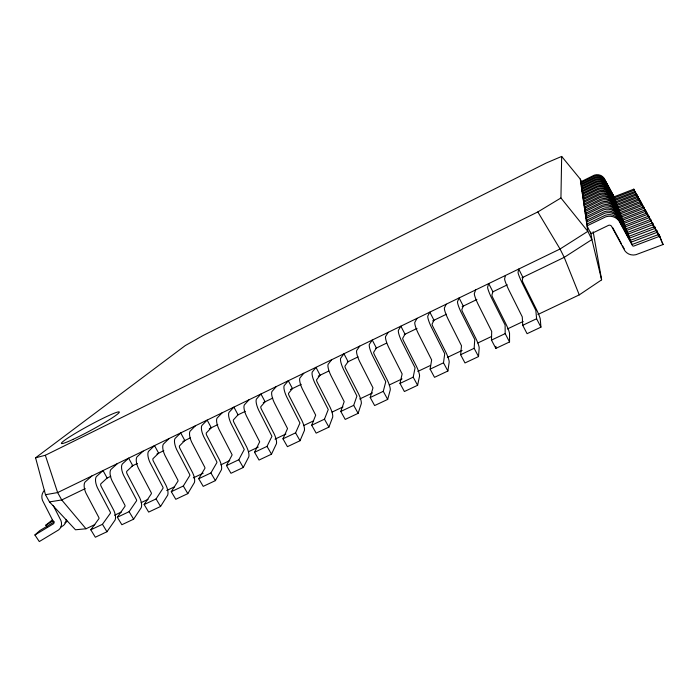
<?xml version="1.0" encoding="UTF-8"?>
<svg xmlns="http://www.w3.org/2000/svg" width="698" height="698" viewBox="0 0 698 698"><rect width="100%" height="100%" fill="white"/><g stroke="black" fill="none" stroke-linecap="round" stroke-linejoin="round"><path stroke-width="1.05" d="M509.54 341.95L509.54 333.417A10.828 1.361 64.2 0 0 505.919 323.942L492.308 296.694L491.872 295.149L492.901 291.79L488.731 283.571L487.588 287.175A12.067 1.509 64.1 0 0 491.532 297.872L505.108 325.024L505.186 333.618L509.54 341.95L495.842 348.407L491.479 340.101L491.697 331.393L478.139 304.319A12.032 1.632 64.1 0 1 474.3 293.614L475.652 289.914M537.905 314.493L579.261 294.879L601.624 279.846L591.904 239.562L587.821 231.343L560.939 197.97L561.672 156.431L546.159 163.044L203.179 335.476L185.249 345.597L35.581 457.801L45.483 494.708L49.479 501.906L75.48 529.782L86.002 528.779L94.858 524.573M495.842 348.407L495.92 346.339M478.523 356.573L479.194 347.779A10.758 1.623 64.3 0 0 475.774 338.277L462.198 311.203L461.814 309.65L463.271 306.099L459.11 297.933L457.495 301.745A11.997 1.797 64.1 0 0 461.204 312.477L474.745 339.455L474.151 348.311L478.523 356.573L464.99 362.951L460.619 354.715L461.491 345.746L447.976 318.846A11.962 1.92 64.1 0 1 444.364 308.106L446.179 304.206M447.88 371.022L449.207 361.965A10.697 1.876 64.4 0 0 445.97 352.438L432.83 326.428A2.591 0.454 64.2 0 1 432.071 324.09L433.981 320.242L429.82 312.137L427.761 316.15A11.927 2.077 64.2 0 0 431.242 326.908L444.731 353.712L443.492 362.82L447.88 371.022L434.514 377.321L430.116 369.155L431.643 359.932L418.163 333.208A11.892 2.199 64.2 0 1 414.786 322.432L417.038 318.332M417.605 385.296L419.577 375.986A10.636 2.129 64.5 0 0 416.514 366.441L403.418 340.598A2.583 0.515 64.2 0 1 402.702 338.26L405.023 334.22L400.87 326.167L398.366 330.381A11.857 2.356 64.2 0 0 401.62 341.174L415.074 367.802L413.199 377.164L417.605 385.296L404.395 391.526L399.989 383.42L402.144 373.954L388.707 347.403A11.822 2.478 64.2 0 1 385.54 336.593L388.236 332.292M505.474 275.457L504.593 278.947A12.11 1.344 64.1 0 0 508.668 289.609L522.27 316.866L522.732 325.312L527.077 333.688L540.941 327.153L540.243 318.89A10.889 1.091 64.2 0 0 536.439 309.441L522.785 282.009L522.287 280.483L522.881 277.315L518.71 269.044L518.038 272.438A12.136 1.204 64 0 0 522.217 283.083L535.837 310.427L536.596 318.742L540.941 327.153M387.687 399.404L390.287 389.842A10.575 2.373 64.6 0 0 387.407 380.279L374.337 354.61A2.565 0.567 64.3 0 1 373.674 352.254L376.397 348.04L372.252 340.048L369.312 344.446A11.787 2.626 64.3 0 0 372.357 355.273L385.767 381.727L383.272 391.342L387.687 399.404L374.634 405.555L370.21 397.52L372.976 387.809L359.583 361.433A11.761 2.74 64.3 0 1 356.643 350.588L359.758 346.103M358.118 413.338L361.337 403.54A10.514 2.609 64.6 0 0 358.624 393.96L345.597 368.448A2.548 0.628 64.3 0 1 344.978 366.092L348.101 361.704L343.957 353.764L340.598 358.353A11.718 2.888 64.3 0 0 343.425 369.216L356.905 396.028L353.694 405.346L340.79 411.454L345.222 419.419L358.118 413.338L353.694 405.346M340.79 411.454L344.193 401.629L330.8 375.297A11.692 3.001 64.3 0 1 328.069 364.417L331.602 359.749M328.906 427.115L332.719 417.081A10.453 2.844 64.7 0 0 330.18 407.475L317.18 382.138A2.539 0.681 64.4 0 1 316.613 379.773L320.12 375.21L315.976 367.323L312.215 372.095A11.657 3.15 64.4 0 0 314.833 382.993L328.252 409.552L324.465 419.184L311.709 425.222L316.159 433.126L328.906 427.115L324.465 419.184M311.709 425.222L315.697 415.17L302.356 389.004A11.622 3.263 64.4 0 1 299.826 378.098L303.77 373.247M300.027 440.726L304.424 430.465A10.391 3.071 64.8 0 0 302.051 420.842L289.094 395.67A2.522 0.742 64.4 0 1 288.562 393.297L292.453 388.568L288.318 380.733L284.147 385.689A11.587 3.403 64.4 0 0 286.564 396.604L299.939 423.005L295.577 432.856L282.969 438.824L287.428 446.668L300.027 440.726L295.577 432.856M282.969 438.824L287.532 428.555L274.227 402.554A11.561 3.507 64.4 0 1 271.897 391.613L276.242 386.587M271.487 454.18L276.452 443.692A10.33 3.289 64.9 0 0 274.244 434.06L261.322 409.045A2.504 0.794 64.5 0 1 260.834 406.672L265.092 401.778L260.956 393.995L256.402 399.116A11.526 3.647 64.5 0 0 258.618 410.066L271.941 436.311L267.02 446.38L254.561 452.278L259.037 460.052L271.487 454.18L267.02 446.38M254.561 452.278L259.682 441.782L246.42 415.947A11.491 3.752 64.5 0 1 244.291 404.98L249.02 399.788M243.27 467.486L248.802 456.78A10.269 3.507 65 0 0 246.752 447.13L233.865 422.273A2.495 0.846 64.5 0 1 233.42 419.891L238.035 414.839L233.909 407.109L228.97 412.405A11.456 3.883 64.5 0 0 230.986 423.381L244.265 449.46L238.803 459.738L226.484 465.575L230.968 473.288L243.27 467.486L238.803 459.738M226.484 465.575L232.146 454.86L218.928 429.191A11.43 3.987 64.5 0 1 216.991 418.198L222.104 412.841M215.385 480.625L221.458 469.71A10.217 3.717 65.1 0 0 219.565 460.052L206.713 435.351A2.478 0.899 64.6 0 1 206.311 432.961L211.285 427.761L207.158 420.083L201.844 425.536A11.395 4.118 64.6 0 0 203.668 436.538L216.642 461.465A1.222 0.445 65.1 0 1 216.869 462.626L210.901 472.947L198.729 478.715L203.214 486.366L215.385 480.625L210.901 472.947M198.729 478.715L204.915 468.297A1.222 0.454 65.1 0 0 204.706 467.137L191.749 442.288A11.369 4.223 64.6 0 1 190.004 431.268L195.475 425.745M187.814 493.626L194.419 482.501A10.156 3.926 65.2 0 0 192.674 472.834L179.857 448.282A2.469 0.942 64.6 0 1 179.499 445.891L184.822 440.534L180.695 432.908L175.015 438.527A11.334 4.345 64.6 0 0 176.655 449.556L189.594 474.317A1.213 0.471 65.2 0 1 189.804 475.478L183.321 486.009L171.289 491.706L175.783 499.297L187.814 493.626L183.321 486.009M171.289 491.706L177.99 481.096A1.213 0.48 65.2 0 0 177.789 479.927L164.868 455.236A11.299 4.45 64.7 0 1 163.306 444.198L169.152 438.51M160.557 506.478L167.686 495.152A10.104 4.127 65.3 0 0 166.089 485.468L153.307 461.073A2.452 0.995 64.7 0 1 152.984 458.673L158.638 453.168L154.528 445.594L148.491 451.37A11.264 4.572 64.7 0 0 149.948 462.416L162.843 487.03A1.204 0.497 65.3 0 1 163.035 488.199L156.055 498.922L144.154 504.549L148.665 512.088L160.557 506.478L156.055 498.922M133.615 519.181L141.249 507.664A10.042 4.319 65.4 0 0 139.792 497.962L127.045 473.724A2.434 1.038 64.7 0 1 126.766 471.316L132.751 465.671L128.641 458.15L122.255 464.074A11.203 4.79 64.7 0 0 123.537 475.146L136.398 499.602A1.204 0.515 65.4 0 1 136.564 500.771L129.104 511.678L117.334 517.253L121.853 524.73L133.615 519.181L129.104 511.678M144.154 504.549L151.353 493.748A1.204 0.506 65.3 0 0 151.169 492.579L138.291 468.035A11.238 4.668 64.7 0 1 136.904 456.981L143.099 451.135M106.969 531.745L115.091 520.036A9.99 4.511 65.5 0 0 113.783 510.325L101.079 486.236A2.426 1.091 64.8 0 1 100.826 483.827L107.134 478.034L103.034 470.565L96.307 476.638A11.142 5.008 64.8 0 0 97.415 487.728L110.232 512.035A1.195 0.541 65.5 0 1 110.389 513.205L102.449 524.303L90.81 529.808L95.338 537.224L106.969 531.745L102.449 524.303M117.334 517.253L125.012 506.259A1.195 0.523 65.4 0 0 124.846 505.09L112.003 480.695A11.177 4.886 64.8 0 1 110.799 469.623L117.343 463.629M90.81 529.808L98.959 518.631A1.195 0.55 65.5 0 0 98.819 517.462L86.011 493.224A11.116 5.095 64.8 0 1 84.973 482.126L91.857 475.984M53.214 505.413L60.944 520.577A9.1 8.193 44.9 0 1 58.702 529.869L39.297 541.569L34.9 534.982L39.769 530.62L54.435 521.79M46.914 526.807L45.841 525.193L52.315 519.923M35.581 457.801L45.326 455.27L537.826 211.939L560.939 197.97M45.841 525.193L53.1 520.821M34.9 534.982L53.572 523.727A1.091 0.977 44.9 0 0 53.842 522.619L42.491 500.387A10.287 9.292 46 0 1 44.672 490.205M64.809 522.837L67.566 521.188M60.796 527.147L63.37 525.542A9.013 8.132 44.9 0 0 66.188 519.417M580.666 181.855L594.312 175.154A8.594 8.367 -26.9 0 1 604.014 178.112L613.83 196.199A0.916 0.89 -24.4 0 0 614.798 196.539L633.819 189.158L636.053 194.541M580.797 182.78L594.548 176.036A8.664 8.428 -26.7 0 1 604.328 179.011L614.223 197.229A0.925 0.899 -24.2 0 0 615.2 197.578L634.369 190.144M580.972 183.975L594.862 177.161A8.751 8.516 -26.4 0 1 604.738 180.171L614.729 198.572A0.934 0.907 -23.9 0 0 615.715 198.921L635.075 191.418L637.361 196.915M581.111 184.926L595.106 178.069A8.821 8.577 -26.2 0 1 605.07 181.105L615.13 199.645A0.942 0.907 -23.7 0 0 616.125 200.003L635.642 192.439M583.066 198.468L598.622 190.886A9.789 9.519 -23.5 0 1 609.686 194.262L620.854 214.844A1.038 1.012 -21.2 0 0 621.953 215.228L643.661 206.887L646.287 213.178M583.467 201.225L599.338 193.503A9.981 9.711 -23 0 1 610.619 196.949L622.023 217.933A1.064 1.03 -20.7 0 0 623.14 218.334L645.292 209.836L647.744 215.638M583.886 204.095L600.079 196.217A10.191 9.903 -22.4 0 1 611.605 199.741L623.235 221.161A1.082 1.047 -20.2 0 0 624.378 221.563L647.002 212.907L648.817 217.034M584.313 207.088L600.856 199.052A10.409 10.112 -21.8 0 1 612.626 202.656L624.501 224.52A1.108 1.073 -19.6 0 0 625.67 224.939L648.774 216.101L650.649 220.35M585.735 216.869L603.395 208.327A11.107 10.784 -20 0 1 615.959 212.183L628.636 235.505A1.187 1.143 -18 0 0 629.884 235.95L654.576 226.571L658.162 235.182M586.25 220.437L604.32 211.703A11.36 11.028 -19.4 0 1 617.18 215.647L630.137 239.51A1.213 1.169 -17.4 0 0 631.42 239.964L656.696 230.375L659.601 237.198M586.782 224.163L605.288 215.246A11.63 11.29 -18.8 0 1 618.454 219.285L631.716 243.698A1.239 1.195 -16.9 0 0 633.025 244.169L658.912 234.371L663.1 244.518L635.895 254.709A10.479 10.112 -16.6 0 1 624.85 250.765L611.492 226.204A2.556 2.478 -18.5 0 0 608.604 225.314L590.979 233.821L587.035 225.864L605.733 216.851A11.753 11.404 -18.5 0 1 619.03 220.934L632.44 245.609A1.256 1.213 -16.6 0 0 633.758 246.08L659.915 236.186M85.278 488.591L61.729 499.96L49.479 501.906M106.873 478.165L110.799 476.272M131.407 466.316L137.297 463.481M156.928 453.997L163.794 450.681M182.893 441.459L190.292 437.89M209.339 428.694L217.776 424.62M237.399 415.144L245.251 411.358M263.259 402.659L272.735 398.087M290.403 389.563L301.196 384.345M318.244 376.117L328.679 371.083M347.325 362.079L358.118 356.861M375.786 348.337L386.579 343.119M404.247 334.595L417.003 328.435M432.708 320.853L446.45 314.222M462.155 306.64L476.874 299.529M492.579 291.947L507.298 284.836M522.017 277.734L564.22 257.361L591.904 239.562L590.691 232.05M114.551 515.237L121.443 511.966M141.136 502.63L148.028 499.367M166.735 490.493L174.605 486.759M193.311 477.886L203.162 473.218M220.882 464.816L229.747 460.61M248.453 451.746L258.295 447.078M275.029 439.138L285.866 434.008M303.586 425.597L313.428 420.929M332.135 412.064L342.971 406.925M359.706 398.986L372.505 392.922M389.24 384.982L402.039 378.918M417.797 371.441L430.596 365.377M447.331 357.437L462.102 350.44M477.851 342.971L491.636 336.427M507.385 328.959L523.142 321.49M370.21 397.52L383.272 391.342M399.989 383.42L413.199 377.164M430.116 369.155L443.492 362.82M460.619 354.715L474.151 348.311M491.479 340.101L505.186 333.618M522.732 325.312L536.596 318.742M638.714 199.375L636.375 193.765L616.657 201.399A0.951 0.916 -23.5 0 1 615.653 201.041L605.489 182.309A8.908 8.664 -26 0 0 595.429 179.246L581.294 186.174L582.577 188.765M636.969 194.821L617.084 202.507A0.96 0.925 -23.3 0 1 616.081 202.158L605.829 183.269A8.978 8.734 -25.8 0 0 595.691 180.18L581.434 187.16L582.298 188.905M640.11 201.931L637.728 196.19L617.643 203.956A0.968 0.934 -23 0 1 616.622 203.598L606.265 184.525A9.074 8.821 -25.5 0 0 596.022 181.401L581.617 188.451L582.49 190.214M638.338 197.29L618.079 205.116A0.977 0.942 -22.8 0 1 617.058 204.75L606.614 185.52A9.144 8.899 -25.3 0 0 596.293 182.379L581.774 189.481L582.647 191.252M641.567 204.584L639.124 198.712L618.655 206.617A0.986 0.951 -22.6 0 1 617.617 206.25L607.068 186.82A9.24 8.987 -25 0 0 596.633 183.644L581.966 190.816L583.292 193.503M639.761 199.855L619.117 207.821A0.995 0.96 -22.4 0 1 618.07 207.446L607.435 187.858A9.318 9.065 -24.8 0 0 596.912 184.656L582.115 191.88L583.013 193.686M643.085 207.341L640.581 201.338L619.711 209.383A1.003 0.968 -22.1 0 1 618.655 209.007L607.906 189.21A9.414 9.161 -24.5 0 0 597.27 185.965L582.315 193.267L583.223 195.091M641.235 202.525L620.19 210.63A1.012 0.977 -21.9 0 1 619.126 210.246L608.29 190.284A9.493 9.231 -24.3 0 0 597.558 187.012L582.481 194.376L583.388 196.217M644.28 209.217L642.09 204.06L620.81 212.244A1.021 0.995 -21.6 0 1 619.737 211.869L608.778 191.688A9.598 9.336 -24 0 0 597.933 188.381L582.69 195.815L584.069 198.607M642.771 205.291L621.307 213.544A1.03 0.995 -21.4 0 1 620.217 213.16L609.171 192.805A9.676 9.414 -23.8 0 0 598.23 189.472L582.856 196.967L583.781 198.851M644.376 208.17L622.468 216.581A1.056 1.021 -20.9 0 1 621.36 216.188L610.087 195.431A9.877 9.598 -23.3 0 0 598.928 192.029L583.24 199.663L584.191 201.582M646.034 211.171L623.68 219.739A1.073 1.038 -20.4 0 1 622.546 219.338L611.047 198.162A10.077 9.798 -22.7 0 0 599.661 194.681L583.65 202.472L584.619 204.427M647.77 214.295L624.937 223.028A1.099 1.064 -19.9 0 1 623.785 222.618L612.05 201.007A10.287 9.999 -22.2 0 0 600.42 197.455L584.069 205.395L585.369 208.013M649.576 217.549L626.254 226.466A1.117 1.082 -19.4 0 1 625.068 226.047L613.088 203.973A10.505 10.208 -21.6 0 0 601.205 200.343L584.514 208.44L585.395 210.229M654.009 227.618L650.623 219.442L627.013 228.447A1.134 1.099 -19.1 0 1 625.818 228.028L613.69 205.692A10.627 10.33 -21.3 0 0 601.667 202.01L584.767 210.211L586.111 212.916M651.461 220.952L627.624 230.043A1.143 1.108 -18.9 0 1 626.42 229.616L614.17 207.07A10.732 10.426 -21 0 0 602.034 203.354L584.976 211.625L585.875 213.448M655.291 229.372L652.56 222.924L628.418 232.12A1.16 1.117 -18.6 0 1 627.197 231.684L614.798 208.868A10.863 10.549 -20.7 0 0 602.514 205.099L585.238 213.466L586.608 216.232M653.433 224.503L629.055 233.786A1.169 1.134 -18.3 0 1 627.825 233.341L615.304 210.307A10.967 10.653 -20.4 0 0 602.898 206.503L585.456 214.949L586.835 217.741M655.501 228.22L630.547 237.695A1.195 1.152 -17.8 0 1 629.291 237.25L616.491 213.693A11.22 10.889 -19.8 0 0 603.796 209.793L585.954 218.422L587.367 221.275M657.656 232.111L632.118 241.787A1.222 1.178 -17.2 0 1 630.826 241.325L617.73 217.226A11.482 11.142 -19.1 0 0 604.738 213.239L586.477 222.051L587.446 223.997M45.483 494.708L57.629 492.57L560.049 249.003L587.821 231.343L580.265 179.081L561.672 156.431M86.002 528.779L61.729 499.96L57.629 492.57L45.326 455.27M624.213 248.811L622.607 245.975M537.826 211.939L560.049 249.003L564.22 257.361L579.261 294.879M662.062 242.616L663.1 244.518M612.783 227.757L621.578 244.064M580.265 179.081L581.678 181.942M650.623 219.442L652.429 224.154M648.774 216.101L650.187 219.791M647.002 212.907L648.381 216.52M645.292 209.836L646.461 212.873M643.661 206.887L645.179 210.857M642.09 204.06L643.582 207.952M640.581 201.338L642.771 207.07M639.124 198.712L640.563 202.464M637.728 196.19L638.783 198.956M636.375 193.765L638.112 198.284M635.075 191.418L637.117 196.749M633.819 189.158L634.604 191.191M658.912 234.371L661.713 241.7M656.696 230.375L658.231 234.406M654.576 226.571L656.085 230.506M652.56 222.924L654.035 226.78M593.169 231.753L601.624 279.846M73.02 439.391A32.937 2.548 -28.5 0 0 119.096 412.623A32.937 2.548 -28.5 0 0 78.813 431.294A32.937 2.548 -28.5 0 0 73.02 439.391"/></g></svg>
